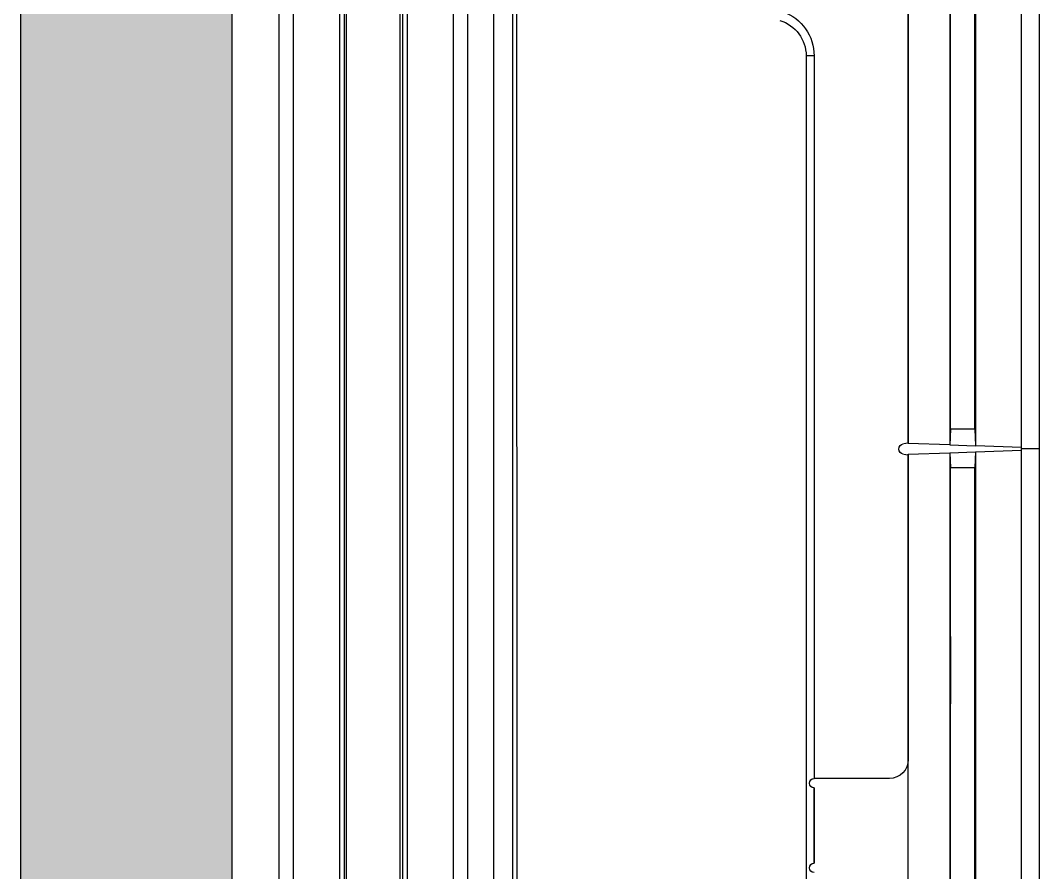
# Model space of a CAD drawing. Header units: millimetres. Extents: x 389 to 17466, y 310 to 5904.
# Drawn here: x 15988.4 to 16096.6, y 3848.6 to 3939.1 of the extents above; entities that cross this region are included whole.
import ezdxf
from ezdxf.lldxf.tags import DXFTag

# ---------------------------------------------------------------- set-up
doc = ezdxf.new("R2010")
doc.units = ezdxf.units.MM
doc.layers.add('1', color=7, linetype='Continuous', true_color=0xffffff)
doc.layers.add('DIM', color=4, linetype='Continuous')
tags = doc.linetypes.add('DASHED', pattern=[25.72, 12.86, -12.86]).pattern_tags.tags
tags[6:7] = [DXFTag(74, 4), DXFTag(75, 0), DXFTag(340, '0'), DXFTag(46, 0.0), DXFTag(50, 0.0), DXFTag(44, 0.0), DXFTag(45, 0.0)]
tags[4:5] = [DXFTag(74, 4), DXFTag(75, 0), DXFTag(340, '0'), DXFTag(46, 0.0), DXFTag(50, 0.0), DXFTag(44, 0.0), DXFTag(45, 0.0)]

# ---------------------------------------------------------------- blocks, each defined once
blk = doc.blocks.new('A$C138409bd')
at = {"layer": '1', "color": 155, "linetype": 'Continuous'}
for p, q in [((1.94, 0.15), (1.94, 159.85)), ((6.8, 159.68), (1.94, 159.85)), ((6.8, 159.68), (6.8, 111.5)), ((6.81, 159.68), (6.8, 159.68)), ((6.81, 159.68), (6.89, 158.01)), ((9.53, 159.59), (6.81, 159.68)), ((9.53, 159.59), (9.45, 158.01)), ((9.53, 159.59), (9.53, 111.5)), ((13.94, 159.43), (9.53, 159.59)), ((9.53, 159.59), (9.53, 159.59)), ((13.94, 0.57), (13.94, 159.43)), ((6.89, 111.5), (6.89, 158.01)), ((9.45, 158.01), (6.89, 158.01)), ((9.45, 111.5), (9.45, 158.01)), ((6.8, 111.5), (9.53, 111.5)), ((9.53, 110), (6.8, 110)), ((6.8, 110), (6.8, 50)), ((6.89, 50), (6.89, 110)), ((9.45, 100.05), (9.45, 110)), ((9.53, 110), (9.53, 50)), ((9.45, 83.83), (9.45, 100.05)), ((9.45, 59.02), (9.45, 83.83)), ((9.45, 50), (9.45, 59.02)), ((6.8, 50), (9.53, 50)), ((6.8, 48.5), (6.8, 0.34)), ((9.53, 48.5), (6.8, 48.5)), ((6.89, 2.08), (6.89, 48.5)), ((9.45, 2.08), (9.45, 48.5)), ((9.53, 48.5), (9.53, 0.44)), ((6.89, 2.08), (6.8, 0.34)), ((6.89, 2.08), (9.45, 2.08)), ((9.45, 2.08), (9.53, 0.44)), ((1.94, 0.15), (6.8, 0.32)), ((9.53, 0.42), (6.8, 0.32)), ((6.8, 0.34), (6.8, 0.32)), ((9.53, 0.42), (13.94, 0.57)), ((9.53, 0.44), (9.53, 0.42))]:
    blk.add_line(p, q, dxfattribs=at)
at = {"layer": '1'}
for p, q in [((1.94, 0.15), (1.94, 159.85)), ((6.8, 159.68), (1.94, 159.85)), ((6.8, 159.68), (6.8, 111.5)), ((6.81, 159.68), (6.8, 159.68)), ((6.81, 159.68), (6.89, 158.01)), ((9.53, 159.59), (6.81, 159.68)), ((9.53, 159.59), (9.45, 158.01)), ((9.53, 159.59), (9.53, 111.5)), ((13.94, 159.43), (9.53, 159.59)), ((9.53, 159.59), (9.53, 159.59)), ((13.94, 0.57), (13.94, 159.43)), ((6.89, 111.5), (6.89, 158.01)), ((9.45, 158.01), (6.89, 158.01)), ((9.45, 111.5), (9.45, 158.01)), ((6.8, 111.5), (9.53, 111.5)), ((9.53, 110), (6.8, 110)), ((6.8, 110), (6.8, 50)), ((6.89, 50), (6.89, 110)), ((9.45, 100.05), (9.45, 110)), ((9.53, 110), (9.53, 50)), ((9.45, 83.83), (9.45, 100.05)), ((9.45, 59.02), (9.45, 83.83)), ((9.45, 50), (9.45, 59.02)), ((6.8, 50), (9.53, 50)), ((6.8, 48.5), (6.8, 0.34)), ((9.53, 48.5), (6.8, 48.5)), ((6.89, 2.08), (6.89, 48.5)), ((9.45, 2.08), (9.45, 48.5)), ((9.53, 48.5), (9.53, 0.44)), ((6.89, 2.08), (6.8, 0.34)), ((6.89, 2.08), (9.45, 2.08)), ((9.45, 2.08), (9.53, 0.44)), ((1.94, 0.15), (6.8, 0.32)), ((9.53, 0.42), (6.8, 0.32)), ((6.8, 0.34), (6.8, 0.32)), ((9.53, 0.42), (13.94, 0.57)), ((9.53, 0.44), (9.53, 0.42))]:
    blk.add_line(p, q, dxfattribs=at)
at = {"layer": '1', "color": 155, "linetype": 'DASHED', "lineweight": 5}
for p, q in [((6.8, 111.5), (6.8, 159.68)), ((6.81, 159.68), (6.89, 158.01)), ((9.53, 129.58), (9.53, 159.59)), ((6.89, 158.01), (9.45, 158.01)), ((9.44, 132.91), (9.44, 140.09)), ((9.55, 132.45), (9.55, 139.23)), ((6.94, 134.23), (6.94, 134.24)), ((6.93, 121.53), (6.93, 126.99)), ((9.53, 116.17), (9.53, 124.57)), ((9.55, 112.21), (9.55, 121.43)), ((6.8, 50), (6.8, 110)), ((9.55, 98.76), (9.55, 109.31)), ((9.55, 64.24), (9.55, 95.86)), ((9.55, 50.79), (9.55, 61.34)), ((9.53, 52.14), (9.53, 59.98)), ((13.44, 60.04), (13.44, 59.91)), ((6.8, 0.35), (6.8, 48.5)), ((9.55, 17.25), (9.55, 3.4)), ((9.53, 0.45), (9.53, 3.08))]:
    blk.add_line(p, q, dxfattribs=at)
at = {"layer": '1', "color": 155, "linetype": 'Continuous'}
for points in [[(13.94, 115.74), (13.95, 115.74), (13.96, 115.74)], [(13.94, 115.74), (13.95, 115.74), (13.96, 115.74)], [(13.96, 44.36), (13.95, 44.36), (13.94, 44.36)], [(13.96, 44.36), (13.95, 44.36), (13.94, 44.36)]]:
    blk.add_open_spline(points, degree=2, dxfattribs=at)
at = {"layer": '1'}
for points in [[(13.94, 115.74), (13.95, 115.74), (13.96, 115.74)], [(13.94, 115.74), (13.95, 115.74), (13.96, 115.74)], [(13.96, 44.36), (13.95, 44.36), (13.94, 44.36)], [(13.96, 44.36), (13.95, 44.36), (13.94, 44.36)]]:
    blk.add_open_spline(points, degree=2, dxfattribs=at)
at = {"layer": 'DIM', "color": 82, "linetype": 'Continuous'}
for p, q in [((0, 0), (0, 160)), ((0, 160), (1.94, 160)), ((1.94, 0), (1.94, 160)), ((0, 0), (1.94, 0))]:
    blk.add_line(p, q, dxfattribs=at)
blk = doc.blocks.new('A$C2f8b7123')
at = {"color": 7, "linetype": 'Continuous'}
for p, q in [((102.49, 61.15), (102.49, 464.91)), ((102.02, 252.27), (102.07, 457.5)), ((60.49, 442.5), (60.49, 321.64)), ((104.49, 15.33), (104.49, 419.93)), ((70.49, 362.72), (70.49, 286)), ((70.49, 362.72), (71.34, 362.72)), ((71.34, 362.72), (71.34, 119.28)), ((61.02, 321.57), (60.49, 321.64)), ((61.02, 320.43), (60.49, 320.36)), ((60.49, 320.36), (60.49, 288)), ((62.49, 286), (70.49, 286)), ((70.49, 277), (70.49, 285)), ((70.49, 285), (70.49, 277))]:
    blk.add_line(p, q, dxfattribs=at)
for centre, radius, start, end in [((75.49, 362.72), 5, 110, 180), ((60.95, 320.98), 0.547, 278, 82), ((62.49, 288), 2, 180, 270), ((70.49, 285.5), 0.5, 270, 90), ((70.49, 276.5), 0.5, 270, 90)]:
    blk.add_arc(centre, radius, start, end, dxfattribs=at)
blk.add_ellipse((75.29, 362.72), major_axis=(3.95, 0), ratio=0.998626, start_param=1.870145, end_param=3.141593, dxfattribs=at)
blk = doc.blocks.new('adzb')
at = {"color": 7, "linetype": 'Continuous'}
blk.add_line((11160.96, 1228.76), (11160.96, 1633.35), dxfattribs=at)
at = {"xscale": -1}
for name, p in [('A$C2f8b7123', (11265.45, 1213.42)), ('A$C138409bd', (11218.9, 1534.42)), ('A$C138409bd', (11218.9, 1374.42))]:
    blk.add_blockref(name, p, dxfattribs=at)
blk = doc.blocks.new('*U27')
blk.add_blockref('adzb', (-11189.427912, -1457.923908))
blk = doc.blocks.new('*U28')
at = {"color": 0, "linetype": 'ByBlock', "lineweight": -2, "transparency": 16777216}
blk.add_blockref('*U27', (0, 1920), dxfattribs=at)
blk = doc.blocks.new('AdZ C')
at = {"color": 114, "linetype": 'Continuous', "true_color": 0x139b48}
for p, q in [((11941.99, 1140.54), (12883.49, 1140.54)), ((12883.49, 1139.04), (11941.99, 1139.04)), ((12883.49, 1134.14), (11941.99, 1134.14)), ((12883.49, 1133.64), (11941.99, 1133.64)), ((11941.99, 1133.38), (12883.49, 1133.38)), ((11941.99, 1127.7), (12883.49, 1127.7)), ((12883.49, 1127.44), (11941.99, 1127.44)), ((12883.49, 1126.94), (11941.99, 1126.94)), ((11941.99, 1122.04), (12883.49, 1122.04)), ((12883.49, 1120.54), (11941.99, 1120.54))]:
    blk.add_line(p, q, dxfattribs=at)

msp = doc.modelspace()

# ---------------------------------------------------------------- hatches: boundary and pattern name
h = msp.add_hatch()
h.set_pattern_fill('ANSI36', color=256, scale=4)
h.paths.add_polyline_path([(15988.3728, 1580.6456), (16010.8402, 1580.6456), (16010.8402, 5165.1401), (15988.3728, 5165.1401)])

# ---------------------------------------------------------------- linework, layer by layer
at = {"layer": 'DIM', "color": 0}
msp.add_lwpolyline([(15988.3728, 5165.1401), (15988.3728, 1580.6456), (16010.8402, 1580.6456), (16010.8402, 5165.1401)], close=True, dxfattribs=at)

# ---------------------------------------------------------------- block references
msp.add_blockref('*U28', (16067.1102, 1897.1281))
at = {"rotation": 90}
msp.add_blockref('AdZ C', (17156.3808, -8848.3656), dxfattribs=at)

doc.saveas('drawing.dxf')
